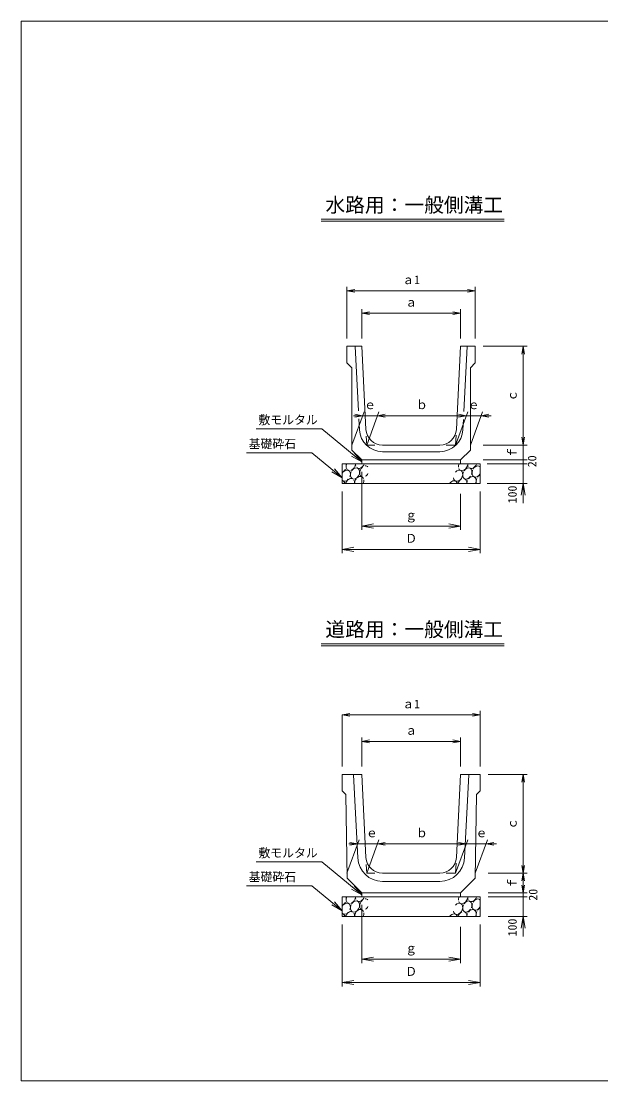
# Model space of a CAD drawing. Units: millimetres, scale not verified. Extents: x 5207 to 17060, y 2604 to 17332.
# Drawn here: x 6969 to 9905, y 11967 to 17332 of the extents above; entities that cross this region are included whole.
import ezdxf
from ezdxf.enums import TextEntityAlignment as Align

# ---------------------------------------------------------------- set-up
doc = ezdxf.new("R2010")
doc.units = ezdxf.units.MM
doc.header["$LTSCALE"] = 20
doc.layers.add('0_2', color=4, linetype='Continuous', lineweight=18)
doc.styles.add('ＭＳ ゴシック-5.0-0.0', font='')
doc.styles.get('ＭＳ ゴシック-5.0-0.0').set_extended_font_data('ＭＳ ゴシック-5.0-0.0')

msp = doc.modelspace()

# ---------------------------------------------------------------- linework, layer by layer
at = {"layer": '0_2'}
for p, q in [((6969.33, 17331.69), (14830.68, 17331.69)), ((6969.33, 11967.41), (6969.33, 17331.69)), ((8488.4, 16328.73), (9415.49, 16328.73)), ((8488.4, 16318.73), (9415.49, 16318.73)), ((8619.64, 15725.76), (8619.64, 15987.21)), ((9269.64, 15725.76), (9269.64, 15987.21)), ((8619.64, 15967.21), (8659.03, 15974.16)), ((9269.64, 15967.21), (8619.64, 15967.21)), ((8619.64, 15967.21), (8659.03, 15960.27)), ((9269.64, 15967.21), (9230.25, 15974.16)), ((9269.64, 15967.21), (9230.25, 15960.27)), ((8694.64, 15725.76), (8694.64, 15873.2)), ((8694.64, 15853.2), (8734.03, 15860.14)), ((8694.64, 15853.2), (9194.64, 15853.2)), ((8694.64, 15853.2), (8734.03, 15846.25)), ((9194.64, 15853.2), (9155.25, 15860.14)), ((9194.64, 15853.2), (9155.25, 15846.25)), ((9194.64, 15725.76), (9194.64, 15873.2)), ((9194.64, 15765.76), (9194.64, 15873.2)), ((8619.64, 15685.76), (8694.64, 15685.76)), ((8619.64, 15602.42), (8619.64, 15685.76)), ((8677.59, 15359.18), (8661.35, 15684.09)), ((8715.68, 15264.93), (8694.64, 15685.76)), ((9173.6, 15264.93), (9194.64, 15685.76)), ((9269.64, 15685.76), (9194.64, 15685.76)), ((9211.52, 15355.94), (9227.93, 15684.09)), ((9269.64, 15602.42), (9269.64, 15685.76)), ((9309.64, 15685.76), (9532.45, 15685.76)), ((9512.45, 15685.76), (9505.51, 15646.37)), ((9512.45, 15685.76), (9512.45, 15185.76)), ((9512.45, 15685.76), (9519.4, 15646.37)), ((8619.64, 15602.42), (8644.64, 15577.42)), ((8644.64, 15160.76), (8644.64, 15577.42)), ((9269.64, 15602.42), (9244.64, 15577.42)), ((9244.64, 15160.76), (9244.64, 15577.42)), ((8706.07, 15354.53), (8644.64, 15185.76)), ((8781.07, 15354.53), (8719.64, 15185.76)), ((9231.07, 15354.53), (9169.64, 15185.76)), ((9306.07, 15354.53), (9244.64, 15185.76)), ((8698.79, 15334.53), (8653.06, 15334.53)), ((8698.79, 15334.53), (8659.39, 15341.48)), ((8698.79, 15334.53), (8659.39, 15327.58)), ((8682.39, 15263.27), (8679.58, 15319.35)), ((8698.79, 15334.53), (8773.79, 15334.53)), ((8773.79, 15334.53), (8813.18, 15341.48)), ((9223.79, 15334.53), (8773.79, 15334.53)), ((8773.79, 15334.53), (8813.18, 15327.58)), ((9223.79, 15334.53), (9184.39, 15341.48)), ((9223.79, 15334.53), (9184.39, 15327.58)), ((9206.89, 15263.27), (9209.52, 15315.94)), ((9223.79, 15334.53), (9298.79, 15334.53)), ((9298.79, 15334.53), (9338.18, 15341.48)), ((9298.79, 15334.53), (9350.29, 15334.53)), ((9298.79, 15334.53), (9338.18, 15327.58)), ((8491.59, 15267.77), (8160.1, 15267.77)), ((8694.64, 15100.76), (8491.59, 15267.77)), ((9169.64, 15185.76), (9172.15, 15236.09)), ((8719.64, 15185.76), (8717.42, 15230.09)), ((8760.47, 15185.76), (8719.64, 15185.76)), ((8798.91, 15185.76), (9090.37, 15185.76)), ((9169.64, 15185.76), (9121.37, 15185.76)), ((9309.64, 15185.76), (9532.45, 15185.76)), ((9512.45, 15185.76), (9505.51, 15225.15)), ((9512.45, 15185.76), (9519.4, 15225.15)), ((9512.45, 15185.76), (9512.45, 15110.76)), ((8441.59, 15146.64), (8110.1, 15146.64)), ((8594.64, 15020.76), (8441.59, 15146.64)), ((8694.64, 15100.76), (8642.38, 15130.25)), ((8694.64, 15110.76), (8644.64, 15160.76)), ((8694.64, 15100.76), (8655.62, 15146.34)), ((8798.91, 15152.42), (9090.37, 15152.42)), ((9194.64, 15110.76), (9244.64, 15160.76)), ((8594.64, 15091.16), (8594.64, 14990.76)), ((8594.64, 15091.16), (9294.64, 15091.16)), ((9194.64, 15110.76), (8694.64, 15110.76)), ((8694.64, 15110.76), (8694.64, 15090.76)), ((9194.64, 15110.76), (9194.64, 15090.76)), ((9294.64, 15091.16), (9294.64, 14990.76)), ((9309.64, 15110.76), (9532.45, 15110.76)), ((9329.84, 15090.76), (9532.45, 15090.76)), ((9512.45, 15110.76), (9512.45, 15057.94)), ((9512.45, 15110.76), (9512.45, 15090.76)), ((9512.45, 15090.76), (9512.45, 14990.76)), ((8594.64, 15020.76), (8542.38, 15050.25)), ((8594.64, 15020.76), (8555.62, 15066.34)), ((8694.64, 14755.95), (8694.64, 15050.76)), ((9294.64, 14990.76), (8594.64, 14990.76)), ((9329.84, 14990.76), (9532.45, 14990.76)), ((9512.45, 14990.76), (9502.03, 14931.67)), ((9512.45, 14990.76), (9512.45, 14890.89)), ((9512.45, 14990.76), (9522.87, 14931.67)), ((8594.64, 14637.96), (8594.64, 14950.76)), ((9194.64, 14755.95), (9194.64, 14939.36)), ((9294.64, 14637.96), (9294.64, 14950.76)), ((8694.64, 14775.95), (8753.73, 14786.37)), ((8694.64, 14775.95), (8753.73, 14765.53)), ((8694.64, 14775.95), (9194.64, 14775.95)), ((9194.64, 14775.95), (9135.55, 14786.37)), ((9194.64, 14775.95), (9135.55, 14765.53)), ((8594.64, 14657.96), (8653.73, 14668.38)), ((8594.64, 14657.96), (8653.73, 14647.54)), ((8594.64, 14657.96), (9294.64, 14657.96)), ((9294.64, 14657.96), (9235.55, 14668.38)), ((9294.64, 14657.96), (9235.55, 14647.54)), ((8488.4, 14180.07), (9415.49, 14180.07)), ((8488.4, 14170.07), (9415.49, 14170.07)), ((9294.64, 13558.44), (9294.64, 13839.89)), ((8594.64, 13819.89), (8634.03, 13826.84)), ((8594.64, 13558.44), (8594.64, 13819.89)), ((8594.64, 13819.89), (9294.64, 13819.89)), ((8594.64, 13819.89), (8634.03, 13812.95)), ((9294.64, 13819.89), (9255.25, 13826.84)), ((9294.64, 13819.89), (9255.25, 13812.95)), ((8694.64, 13558.44), (8694.64, 13705.88)), ((8694.64, 13598.44), (8694.64, 13705.88)), ((8694.64, 13685.88), (8734.03, 13692.82)), ((8694.64, 13685.88), (9194.64, 13685.88)), ((8694.64, 13685.88), (8734.03, 13678.93)), ((9194.64, 13685.88), (9155.25, 13692.82)), ((9194.64, 13685.88), (9155.25, 13678.93)), ((9194.64, 13558.44), (9194.64, 13705.88)), ((8594.64, 13518.44), (8694.64, 13518.44)), ((8594.64, 13518.44), (8594.64, 13435.1)), ((8715.68, 13097.61), (8694.64, 13518.44)), ((9173.6, 13097.61), (9194.64, 13518.44)), ((9294.64, 13518.44), (9194.64, 13518.44)), ((9294.64, 13518.44), (9294.64, 13435.1)), ((9334.64, 13518.44), (9532.45, 13518.44)), ((9512.45, 13518.44), (9505.51, 13479.04)), ((9512.45, 13518.44), (9512.45, 13018.44)), ((9512.45, 13518.44), (9519.4, 13479.04)), ((8674.06, 13095.53), (8653.02, 13516.36)), ((9215.21, 13095.53), (9236.25, 13516.36)), ((8594.64, 13435.1), (8613, 13416.74)), ((8613, 13416.74), (8620.06, 12993.01)), ((9276.28, 13416.74), (9269.21, 12993.01)), ((9294.64, 13435.1), (9276.28, 13416.74)), ((8681.07, 13187.21), (8619.64, 13018.44)), ((8673.79, 13167.21), (8628.15, 13167.21)), ((8673.79, 13167.21), (8634.39, 13174.16)), ((8673.79, 13167.21), (8634.39, 13160.26)), ((8773.79, 13167.21), (8673.79, 13167.21)), ((8781.07, 13187.21), (8719.64, 13018.44)), ((8773.79, 13167.21), (8813.18, 13174.16)), ((9223.79, 13167.21), (8773.79, 13167.21)), ((8773.79, 13167.21), (8813.18, 13160.26)), ((9231.07, 13187.21), (9169.64, 13018.44)), ((9223.79, 13167.21), (9184.39, 13174.16)), ((9223.79, 13167.21), (9184.39, 13160.26)), ((9323.79, 13167.21), (9223.79, 13167.21)), ((9331.07, 13187.21), (9269.64, 13018.44)), ((9323.79, 13167.21), (9363.18, 13174.16)), ((9323.79, 13167.21), (9376.56, 13167.21)), ((9323.79, 13167.21), (9363.18, 13160.26)), ((8491.59, 13075.44), (8160.1, 13075.44)), ((8694.64, 12908.44), (8491.59, 13075.44)), ((8719.64, 13018.44), (8717.42, 13062.77)), ((9169.64, 13018.44), (9172.15, 13068.77)), ((9512.45, 13018.44), (9505.51, 13057.83)), ((9512.45, 13018.44), (9519.4, 13057.83)), ((8694.64, 12918.44), (8620.06, 12993.01)), ((8760.47, 13018.44), (8719.64, 13018.44)), ((8798.91, 13018.44), (9090.37, 13018.44)), ((9169.64, 13018.44), (9121.37, 13018.44)), ((9194.64, 12918.44), (9269.21, 12993.01)), ((9334.64, 13018.44), (9532.45, 13018.44)), ((9512.45, 13018.44), (9505.51, 12979.04)), ((9512.45, 13018.44), (9512.45, 12918.44)), ((9512.45, 13018.44), (9519.4, 12979.04)), ((8441.59, 12954.32), (8110.1, 12954.32)), ((8594.64, 12828.44), (8441.59, 12954.32)), ((8694.64, 12908.44), (8642.38, 12937.93)), ((8694.64, 12908.44), (8655.62, 12954.02)), ((8798.91, 12976.77), (8944.64, 12976.77)), ((8798.91, 12976.77), (9090.37, 12976.77)), ((9512.45, 12918.44), (9505.51, 12957.83)), ((9512.45, 12918.44), (9519.4, 12957.83)), ((8594.64, 12898.84), (8594.64, 12798.44)), ((8594.64, 12898.84), (9294.64, 12898.84)), ((8694.64, 12918.44), (9194.64, 12918.44)), ((8694.64, 12918.44), (8694.64, 12898.44)), ((9194.64, 12918.44), (9194.64, 12898.44)), ((9294.64, 12898.84), (9294.64, 12798.44)), ((9334.64, 12918.44), (9532.45, 12918.44)), ((9334.64, 12898.44), (9532.45, 12898.44)), ((9512.45, 12918.44), (9512.45, 12898.44)), ((9512.45, 12898.44), (9512.45, 12798.44)), ((8594.64, 12828.44), (8542.38, 12857.93)), ((8594.64, 12828.44), (8555.62, 12874.02)), ((8694.64, 12563.63), (8694.64, 12858.44)), ((9294.64, 12798.44), (8594.64, 12798.44)), ((9334.64, 12798.44), (9532.45, 12798.44)), ((9512.45, 12798.44), (9502.03, 12739.35)), ((9512.45, 12798.44), (9512.45, 12698.57)), ((9512.45, 12798.44), (9522.87, 12739.35)), ((8594.64, 12445.64), (8594.64, 12758.44)), ((9194.64, 12563.63), (9194.64, 12747.04)), ((9294.64, 12445.64), (9294.64, 12758.44)), ((8694.64, 12583.63), (8753.73, 12594.05)), ((8694.64, 12583.63), (8753.73, 12573.21)), ((8694.64, 12583.63), (9194.64, 12583.63)), ((9194.64, 12583.63), (9135.55, 12594.05)), ((9194.64, 12583.63), (9135.55, 12573.21)), ((8594.64, 12465.64), (8653.73, 12476.05)), ((8594.64, 12465.64), (8653.73, 12455.22)), ((8594.64, 12465.64), (9294.64, 12465.64)), ((9294.64, 12465.64), (9235.55, 12476.05)), ((9294.64, 12465.64), (9235.55, 12455.22)), ((6969.33, 11967.41), (14830.68, 11967.41))]:
    msp.add_line(p, q, dxfattribs=at)
for centre, radius, start, end in [((8798.91, 15269.09), 116.67, 182.86241, 270), ((8798.91, 15269.09), 83.33, 182.86241, 270), ((9090.37, 15269.09), 83.33, 270, 357.13759), ((9090.37, 15269.09), 116.67, 270, 357.13759), ((8798.91, 13101.77), 125, 182.86241, 270), ((8798.91, 13101.77), 83.33, 182.86241, 270), ((9090.37, 13101.77), 83.33, 270, 357.13759), ((9090.37, 13101.77), 125, 270, 357.13759)]:
    msp.add_arc(centre, radius, start, end, dxfattribs=at)
for centre, start_param, end_param in [((8639.02, 15084.56), 1.6822672, 3.0041978), ((8592.58, 15073.82), 5.1474802, 5.7147216), ((8660.25, 15042.13), 1.5802698, 7.6313716), ((8639.02, 15084.56), 3.7709083, 5.2928579), ((8686.1, 15095.76), 2.0795248, 2.547628), ((8686.1, 15095.76), 2.9199025, 4.8956003), ((8707.48, 15052.3), 1.0316857, 3.395071), ((8707.48, 15052.3), 6.0011175, 6.7364116), ((9207.87, 15084.15), 1.6822672, 2.2705704), ((9207.87, 15084.15), 2.5502995, 5.2928579), ((9254.95, 15095.36), 2.0795248, 2.5744435), ((9254.95, 15095.36), 2.9579169, 4.8956003), ((9276.33, 15051.9), 6.0011175, 7.7378401), ((8592.58, 15073.82), 3.8493841, 4.6902001), ((8613.46, 15030.9), 4.8928581, 7.840068), ((8681.25, 14998.51), 5.7286705, 7.256989), ((8707.48, 15052.3), 4.0306578, 4.6625812), ((9182.31, 15030.5), 2.320676, 7.4860293), ((9229.1, 15041.73), 1.6079237, 4.5711327), ((9229.1, 15041.73), 4.8597842, 7.6713492), ((9250.1, 14998.11), 4.7966503, 7.602652), ((9276.33, 15051.9), 1.6954897, 4.6625812), ((9297.18, 15009.32), 0.7283933, 1.3802926), ((8613.46, 15030.9), 2.8236307, 4.347989), ((8587.23, 14977.12), 5.5751573, 6.5743529), ((8634.31, 14988.33), 0.0324618, 1.8168834), ((8634.31, 14988.33), 5.1582417, 5.8599737), ((8681.25, 14998.51), 1.3150626, 2.1784748), ((8681.25, 14998.51), 4.7966503, 5.462491), ((9156.08, 14976.71), 5.5751573, 7.6831531), ((9203.16, 14987.92), 0.7069732, 1.8168834), ((9203.16, 14987.92), 5.1582417, 6.5669059), ((9250.1, 14998.11), 1.6215093, 2.1784748), ((9297.18, 15009.32), 1.6544758, 2.6284553), ((8639.02, 12892.23), 1.6822672, 3.0041978), ((8592.58, 12881.49), 5.1474802, 5.7147216), ((8660.25, 12849.81), 1.5802698, 7.6313716), ((8639.02, 12892.23), 3.7709083, 5.2928579), ((8686.1, 12903.44), 2.0795248, 2.547628), ((8686.1, 12903.44), 2.9199025, 4.8956003), ((8707.48, 12859.98), 1.0316857, 3.395071), ((8707.48, 12859.98), 6.0011175, 6.7364116), ((9207.87, 12891.83), 1.6822672, 2.2705704), ((9207.87, 12891.83), 2.5502995, 5.2928579), ((9229.1, 12849.41), 4.8597842, 7.6713492), ((9254.95, 12903.04), 2.0795248, 2.5744435), ((9254.95, 12903.04), 2.9579169, 4.8956003), ((9276.33, 12859.58), 6.0011175, 7.7378401), ((8592.58, 12881.49), 3.8493841, 4.6902001), ((8613.46, 12838.58), 4.8928581, 7.840068), ((8634.31, 12796), 0.0324618, 1.8168834), ((8681.25, 12806.19), 1.3150626, 2.1784748), ((8681.25, 12806.19), 5.7286705, 7.256989), ((8707.48, 12859.98), 4.0306578, 4.6625812), ((9182.31, 12838.18), 2.320676, 7.4860293), ((9203.16, 12795.6), 0.7069732, 1.8168834), ((9229.1, 12849.41), 1.6079237, 4.5711327), ((9203.16, 12795.6), 5.1582417, 6.5669059), ((9250.1, 12805.79), 4.7966503, 7.602652), ((9276.33, 12859.58), 1.6954897, 4.6625812), ((9297.18, 12817), 1.6544758, 2.6284553), ((9297.18, 12817), 0.7283933, 1.3802926), ((8613.46, 12838.58), 2.8236307, 4.347989), ((8587.23, 12784.8), 5.5751573, 6.5743529), ((8634.31, 12796), 5.1582417, 5.8599737), ((8681.25, 12806.19), 4.7966503, 5.462491), ((9156.08, 12784.39), 5.5751573, 7.6831531), ((9250.1, 12805.79), 1.6215093, 2.1784748)]:
    msp.add_ellipse(centre, major_axis=(13.56, 26.74), ratio=0.710984, start_param=start_param, end_param=end_param, dxfattribs=at)

# ---------------------------------------------------------------- texts
at = {"layer": '0_2', "color": 7, "style": 'ＭＳ ゴシック-5.0-0.0'}
for s, height, p in [('水路用：一般側溝工', 73.31, (8510.3, 16342.83)), ('ａ1', 43.99, (8899.64, 15987.22)), ('ａ', 43.99, (8914.64, 15873.2)), ('ｅ', 43.99, (8706.29, 15354.54)), ('ｂ', 43.99, (8968.8, 15354.55)), ('ｅ', 43.99, (9231.29, 15354.54)), ('敷モルタル', 43.99, (8171.43, 15277.85)), ('基礎砕石', 43.99, (8121.43, 15156.72)), ('ｇ', 43.99, (8914.64, 14795.95)), ('Ｄ', 43.99, (8914.64, 14677.96)), ('道路用：一般側溝工', 73.31, (8510.3, 14194.18)), ('ａ1', 43.99, (8899.64, 13839.9)), ('ａ', 43.99, (8914.64, 13705.88)), ('ｅ', 43.99, (8715.64, 13187.23)), ('ｂ', 43.99, (8968.8, 13187.23)), ('ｅ', 43.99, (9270.78, 13187.23)), ('敷モルタル', 43.99, (8171.43, 13085.53)), ('基礎砕石', 43.99, (8121.43, 12964.4)), ('ｇ', 43.99, (8914.64, 12603.63)), ('Ｄ', 43.99, (8914.64, 12485.64))]:
    msp.add_text(s, height=height, dxfattribs=at).set_placement(p, align=Align.BOTTOM_LEFT)
for s, p in [('ｃ', (9492.46, 15405.76)), ('ｆ', (9492.46, 15118.26)), ('20', (9592.17, 15073.77)), ('100', (9492.45, 14890.94)), ('ｃ', (9492.46, 13238.44)), ('ｆ', (9492.46, 12938.44)), ('20', (9597.2, 12879.3)), ('100', (9492.45, 12698.62))]:
    msp.add_text(s, height=43.99, rotation=90, dxfattribs=at).set_placement(p, align=Align.BOTTOM_LEFT)

doc.saveas('drawing.dxf')
